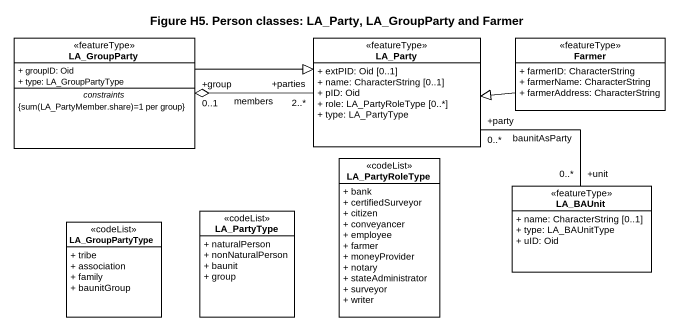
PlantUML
@startuml
title Figure H5. Person classes: LA_Party, LA_GroupParty and Farmer
hide circle
hide empty members
skinparam classAttributeIconSize 0
class LA_GroupParty <<featureType>> #FFFFFF {
  + groupID: Oid
  + type: LA_GroupPartyType
  -- constraints --
  {field} {sum(LA_PartyMember.share)=1 per group}
}
class LA_Party <<featureType>> #FFFFFF {
  + extPID: Oid [0..1]
  + name: CharacterString [0..1]
  + pID: Oid
  + role: LA_PartyRoleType [0..*]
  + type: LA_PartyType
}
class Farmer <<featureType>> #FFFFFF {
  + farmerID: CharacterString
  + farmerName: CharacterString
  + farmerAddress: CharacterString
}
class LA_PartyRoleType <<codeList>> #FFFFFF {
  + bank
  + certifiedSurveyor
  + citizen
  + conveyancer
  + employee
  + farmer
  + moneyProvider
  + notary
  + stateAdministrator
  + surveyor
  + writer
}
class LA_BAUnit <<featureType>> #FFFFFF {
  + name: CharacterString [0..1]
  + type: LA_BAUnitType
  + uID: Oid
}
class LA_GroupPartyType <<codeList>> #FFFFFF {
  + tribe
  + association
  + family
  + baunitGroup
}
class LA_PartyType <<codeList>> #FFFFFF {
  + naturalPerson
  + nonNaturalPerson
  + baunit
  + group
}
LA_GroupParty "+group\n0..1" o-right- "+parties\n2..*" LA_Party : members
LA_GroupParty -right-|> LA_Party
Farmer -left-|> LA_Party
LA_BAUnit "+unit\n0..*" -up- "+party\n0..*" LA_Party : baunitAsParty
@enduml
